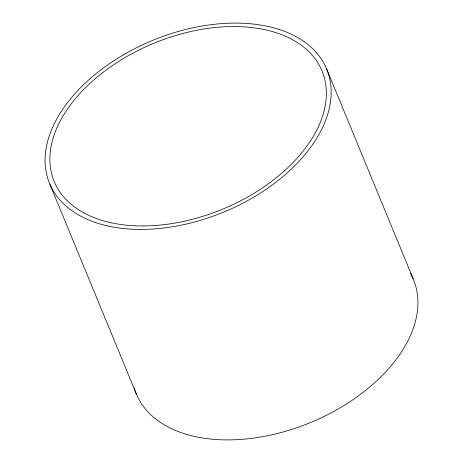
<?xml version="1.0" encoding="UTF-8"?>
<svg xmlns="http://www.w3.org/2000/svg" width="463" height="463" viewBox="0 0 463 463"><rect width="100%" height="100%" fill="white"/><g stroke="black" fill="none" stroke-linecap="round" stroke-linejoin="round"><path stroke-width="0.69" d="M326.409 68.385L413.164 278.865M49.836 184.135L136.591 394.615M410.525 273.5A149.914 92.913 -22.4 0 1 310.997 422.349A149.914 92.913 -22.4 0 1 134.334 388.376M139.971 229.416A149.914 92.913 -22.4 0 0 328.857 75.261A149.914 92.913 -22.4 0 0 95.54 74.092A149.914 92.913 -22.4 0 0 139.971 229.416M143.964 225.95A144.884 89.793 -22.4 0 0 323.66 75.4A144.884 89.793 -22.4 0 0 96.744 77.419A144.884 89.793 -22.4 0 0 143.964 225.95"/></g></svg>
